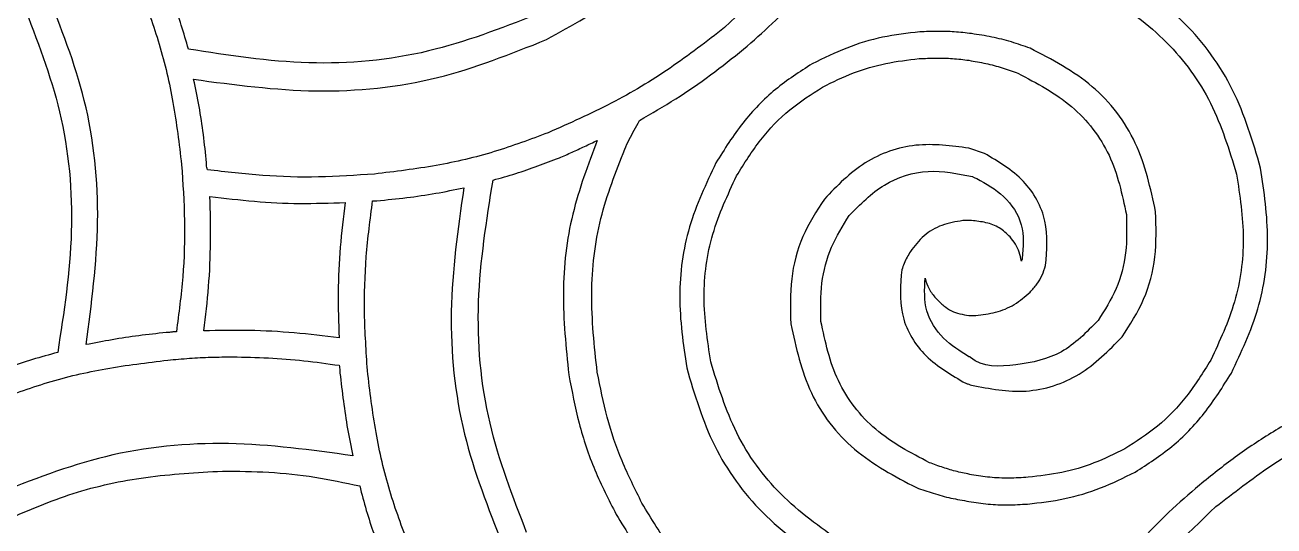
# Model space of a CAD drawing. Extents: x 0 to 371, y 0 to 260.
# Drawn here: x 242.17 to 280.58, y 122.12 to 137.5 of the extents above; entities that cross this region are included whole.
import ezdxf

# ---------------------------------------------------------------- set-up
doc = ezdxf.new("R2010")
doc.units = 0
doc.layers.add('Layer_1', color=7, linetype='CONTINUOUS')

msp = doc.modelspace()

# ---------------------------------------------------------------- linework, layer by layer
at = {"layer": 'Layer_1', "color": 7}
for points in [[(259.76812, 133.958438)], [(255.667078, 132.50323)], [(247.86187, 132.238647)], [(248.556917, 127.312333)], [(248.242208, 123.803503)]]:
    msp.add_lwpolyline(points, close=True, dxfattribs=at)
for points in [[(271.674375, 133.561563), (271.197913, 133.72021)], [(252.862082, 132.106355), (252.994374, 132.106355)], [(271.2775, 131.498123), (271.012917, 131.498123)], [(271.197913, 128.587706), (271.409792, 128.587706)]]:
    msp.add_lwpolyline(points, dxfattribs=at)
for points, knots in [([(270.059993, 147.637706), (269.577955, 146.277166), (268.644804, 143.643371), (266.509348, 140.124182), (264.607097, 138.306686), (263.683643, 137.424377)], [0, 0, 0, 0, 4.325923, 8.37432, 12.193811, 12.193811, 12.193811, 12.193811]), ([(271.224266, 143.56302), (272.073039, 143.457682), (273.762516, 143.248008), (276.161966, 142.363083), (278.105971, 141.208599), (279.591645, 139.920572), (280.692934, 138.644139), (281.556238, 137.305241), (282.20374, 135.944719), (282.668991, 134.59497), (282.852978, 133.660871), (282.945519, 133.191044)], [0, 0, 0, 0, 2.558872, 5.093419, 7.607343, 9.301488, 10.97074, 12.648543, 14.064415, 15.48266, 16.917874, 16.917874, 16.917874, 16.917874]), ([(258.206975, 137.054373), (258.994517, 137.493353), (260.557822, 138.364747), (262.629656, 140.06298), (263.759263, 141.412869), (264.318747, 142.081456)], [0, 0, 0, 0, 2.701851, 5.363294, 7.97507, 7.97507, 7.97507, 7.97507]), ([(264.266036, 136.762919), (264.563503, 137.019777), (265.164251, 137.538516), (266.001813, 138.399497), (266.519194, 139.018269), (266.779583, 139.329686)], [0, 0, 0, 0, 1.178675, 2.380387, 3.597991, 3.597991, 3.597991, 3.597991]), ([(280.167394, 133.111978), (279.925325, 133.929096), (279.442986, 135.55726), (277.902969, 137.673935), (276.508257, 138.667667), (275.801769, 139.17104)], [0, 0, 0, 0, 2.544261, 5.069616, 7.661989, 7.661989, 7.661989, 7.661989]), ([(247.200412, 136.762919), (247.128309, 137.007393), (246.985176, 137.492706), (246.747055, 138.207719), (246.572411, 138.674681), (246.485727, 138.906456)], [0, 0, 0, 0, 0.764624, 1.517877, 2.260203, 2.260203, 2.260203, 2.260203]), ([(244.051767, 127.68802), (244.219672, 128.941191), (244.553913, 131.435823), (244.177585, 135.168665), (243.273772, 137.435113), (242.834787, 138.535936)], [0, 0, 0, 0, 3.787454, 7.53952, 11.082994, 11.082994, 11.082994, 11.082994]), ([(245.718332, 138.588647), (245.9241, 138.03421), (246.343594, 136.903894), (246.762293, 135.100345), (246.912052, 133.854302), (246.988539, 133.217915)], [0, 0, 0, 0, 1.772931, 3.614432, 5.536675, 5.536675, 5.536675, 5.536675]), ([(275.431247, 138.456355), (276.072976, 137.992684), (277.340386, 137.076937), (278.746581, 135.149524), (279.199437, 133.668538), (279.426349, 132.92646)], [0, 0, 0, 0, 2.366487, 4.673791, 6.990992, 6.990992, 6.990992, 6.990992]), ([(242.120102, 138.139061), (242.542887, 137.053406), (243.414754, 134.814564), (243.749615, 131.132415), (243.369329, 128.680561), (243.178435, 127.449792)], [0, 0, 0, 0, 3.483767, 7.18423, 10.91404, 10.91404, 10.91404, 10.91404]), ([(257.889165, 137.821252), (256.799607, 137.398567), (254.558266, 136.529058), (250.87712, 136.19124), (248.429223, 136.571855), (247.200412, 136.762919)], [0, 0, 0, 0, 3.494783, 7.189148, 10.912982, 10.912982, 10.912982, 10.912982]), ([(263.683643, 137.424377), (263.1328, 136.998964), (262.026806, 136.144813), (260.208079, 135.059349), (258.91318, 134.486012), (258.259685, 134.196667)], [0, 0, 0, 0, 2.086879, 4.19008, 6.332929, 6.332929, 6.332929, 6.332929]), ([(269.69, 137.292085), (269.306138, 137.248362), (268.539996, 137.161097), (267.42448, 136.824003), (266.730943, 136.484036), (266.382708, 136.313333)], [0, 0, 0, 0, 1.157449, 2.310129, 3.4726, 3.4726, 3.4726, 3.4726]), ([(271.2775, 137.239375), (271.101349, 137.260657), (270.749927, 137.303116), (270.218956, 137.312922), (269.866325, 137.299031), (269.69, 137.292085)], [0, 0, 0, 0, 0.531999, 1.061341, 1.590741, 1.590741, 1.590741, 1.590741]), ([(273.076349, 136.78979), (272.886565, 136.85705), (272.501808, 136.99341), (271.900068, 137.145555), (271.486502, 137.207879), (271.2775, 137.239375)], [0, 0, 0, 0, 0.603872, 1.224257, 1.8581, 1.8581, 1.8581, 1.8581]), ([(247.359058, 135.836877), (248.612232, 135.669004), (251.106884, 135.334824), (254.839712, 135.711475), (257.106153, 136.615354), (258.206975, 137.054373)], [0, 0, 0, 0, 3.787442, 7.539534, 11.083053, 11.083053, 11.083053, 11.083053]), ([(261.064165, 134.567186), (261.439645, 134.785768), (262.18926, 135.222147), (263.260381, 135.954439), (263.931919, 136.49431), (264.266036, 136.762919)], [0, 0, 0, 0, 1.303173, 2.60168, 3.887479, 3.887479, 3.887479, 3.887479]), ([(276.93916, 131.762706), (276.782717, 132.48695), (276.471546, 133.9275), (275.068451, 135.758984), (273.746988, 136.44277), (273.076349, 136.78979)], [0, 0, 0, 0, 2.205182, 4.386197, 6.633614, 6.633614, 6.633614, 6.633614]), ([(266.699997, 135.599165), (267.012932, 135.75235), (267.635596, 136.057152), (268.636773, 136.350495), (269.321158, 136.431503), (269.663118, 136.47198)], [0, 0, 0, 0, 1.044083, 2.077466, 3.109444, 3.109444, 3.109444, 3.109444]), ([(269.663118, 136.47198), (269.836843, 136.478932), (270.180373, 136.49268), (270.693879, 136.483302), (271.030247, 136.44057), (271.197913, 136.41927)], [0, 0, 0, 0, 0.521619, 1.031471, 1.538189, 1.538189, 1.538189, 1.538189]), ([(271.197913, 136.41927), (271.371842, 136.389453), (271.716566, 136.330357), (272.221186, 136.198102), (272.544967, 136.080715), (272.705827, 136.022395)], [0, 0, 0, 0, 0.52926, 1.048985, 1.562131, 1.562131, 1.562131, 1.562131]), ([(266.382708, 136.313333), (265.994326, 136.064538), (265.203707, 135.558072), (264.199515, 134.51492), (263.682503, 133.690637), (263.41906, 133.270625)], [0, 0, 0, 0, 1.38048, 2.810204, 4.2956, 4.2956, 4.2956, 4.2956]), ([(272.705827, 136.022395), (273.281954, 135.719419), (274.418955, 135.12149), (275.641725, 133.551121), (275.907059, 132.306647), (276.04, 131.683125)], [0, 0, 0, 0, 1.939424, 3.827502, 5.723392, 5.723392, 5.723392, 5.723392]), ([(247.755933, 133.270625), (247.725964, 133.56127), (247.666266, 134.140218), (247.535465, 134.996971), (247.417473, 135.558753), (247.359058, 135.836877)], [0, 0, 0, 0, 0.876497, 1.745927, 2.598393, 2.598393, 2.598393, 2.598393]), ([(264.054163, 132.87375), (264.28954, 133.25158), (264.750821, 133.992033), (265.647016, 134.927641), (266.353822, 135.378397), (266.699997, 135.599165)], [0, 0, 0, 0, 1.333712, 2.613745, 3.842465, 3.842465, 3.842465, 3.842465]), ([(260.61458, 133.693855), (260.660555, 133.791243), (260.753258, 133.987615), (260.906279, 134.277235), (261.011391, 134.470269), (261.064165, 134.567186)], [0, 0, 0, 0, 0.323045, 0.65138, 0.982455, 0.982455, 0.982455, 0.982455]), ([(258.259685, 134.196667), (257.711536, 133.9907), (256.590415, 133.569439), (254.79487, 133.152409), (253.551366, 133.002923), (252.915308, 132.92646)], [0, 0, 0, 0, 1.75538, 3.590254, 5.511553, 5.511553, 5.511553, 5.511553]), ([(256.566249, 132.741458), (256.799974, 132.806151), (257.263075, 132.934333), (257.940502, 133.171233), (258.516676, 133.389956), (258.994861, 133.593271), (259.380442, 133.77531), (259.63811, 133.897026), (259.76812, 133.958438)], [0, 0, 0, 0, 0.727343, 1.441154, 2.15188, 2.576009, 2.999573, 3.430935, 3.430935, 3.430935, 3.430935]), ([(259.76812, 133.958438), (259.486921, 133.214095), (258.918712, 131.710023), (258.63666, 129.248963), (258.807599, 127.60202), (258.894788, 126.761978)], [0, 0, 0, 0, 2.380805, 4.810817, 7.340637, 7.340637, 7.340637, 7.340637]), ([(259.76812, 126.841044), (259.680849, 127.645431), (259.510123, 129.219032), (259.784655, 131.566482), (260.340387, 132.991009), (260.61458, 133.693855)], [0, 0, 0, 0, 2.423407, 4.740849, 6.997814, 6.997814, 6.997814, 6.997814]), ([(271.197913, 133.72021), (270.654253, 133.793107), (269.560972, 133.939699), (267.922281, 133.370247), (267.144819, 132.565474), (266.752702, 132.159581)], [0, 0, 0, 0, 1.631158, 3.280195, 4.958221, 4.958221, 4.958221, 4.958221]), ([(247.782289, 133.058752), (247.775215, 133.082768), (247.761808, 133.128289), (247.755815, 133.199908), (247.755893, 133.246443), (247.755933, 133.270625)], [0, 0, 0, 0, 0.074913, 0.141994, 0.21457, 0.21457, 0.21457, 0.21457]), ([(263.41906, 133.270625), (263.115299, 132.626705), (262.504031, 131.330927), (262.202565, 129.146123), (262.412911, 127.703491), (262.519374, 126.973335)], [0, 0, 0, 0, 2.127754, 4.281735, 6.489169, 6.489169, 6.489169, 6.489169]), ([(273.552811, 130.12198), (273.592956, 130.579984), (273.674231, 131.507213), (272.935351, 132.820973), (272.103109, 133.309761), (271.674375, 133.561563)], [0, 0, 0, 0, 1.356337, 2.745906, 4.222352, 4.222352, 4.222352, 4.222352]), ([(246.988539, 133.217915), (247.027312, 132.643371), (247.104696, 131.496712), (247.053109, 129.777835), (246.90402, 128.6471), (246.829892, 128.084895)], [0, 0, 0, 0, 1.726973, 3.446647, 5.14719, 5.14719, 5.14719, 5.14719]), ([(252.915308, 132.92646), (252.342701, 132.887575), (251.199998, 132.809976), (249.482258, 132.857672), (248.348572, 132.991769), (247.782289, 133.058752)], [0, 0, 0, 0, 1.72115, 3.434751, 5.14497, 5.14497, 5.14497, 5.14497]), ([(267.520099, 131.65677), (267.856498, 131.999147), (268.523851, 132.678358), (269.933916, 133.130511), (270.850661, 132.941053), (271.303852, 132.847395)], [0, 0, 0, 0, 1.427193, 2.831282, 4.203987, 4.203987, 4.203987, 4.203987]), ([(279.426349, 132.92646), (279.527558, 132.266141), (279.727711, 130.960294), (279.455801, 128.977761), (278.906182, 127.798541), (278.632599, 127.211563)], [0, 0, 0, 0, 1.997914, 3.95108, 5.886882, 5.886882, 5.886882, 5.886882]), ([(279.267705, 126.814688), (279.571466, 127.458609), (280.182734, 128.754386), (280.484203, 130.93919), (280.273856, 132.381822), (280.167394, 133.111978)], [0, 0, 0, 0, 2.127754, 4.281735, 6.489169, 6.489169, 6.489169, 6.489169]), ([(252.994374, 132.106355), (253.3001, 132.136198), (253.905314, 132.195276), (254.797531, 132.326309), (255.379748, 132.444769), (255.667078, 132.50323)], [0, 0, 0, 0, 0.92147, 1.82414, 2.703682, 2.703682, 2.703682, 2.703682]), ([(255.667078, 132.50323), (255.48647, 131.241141), (255.126798, 128.727741), (255.512159, 124.958253), (256.417267, 122.665202), (256.857703, 121.549377)], [0, 0, 0, 0, 3.817741, 7.602876, 11.19059, 11.19059, 11.19059, 11.19059]), ([(257.598227, 121.919897), (257.1702, 123.022584), (256.288893, 125.293021), (255.9687, 129.023116), (256.366684, 131.499637), (256.566249, 132.741458)], [0, 0, 0, 0, 3.536436, 7.28153, 11.048228, 11.048228, 11.048228, 11.048228]), ([(263.260413, 127.158853), (263.159204, 127.819172), (262.959052, 129.12502), (263.230962, 131.107553), (263.780581, 132.286772), (264.054163, 132.87375)], [0, 0, 0, 0, 1.997914, 3.95108, 5.886882, 5.886882, 5.886882, 5.886882]), ([(271.303852, 132.847395), (271.314982, 132.840122), (271.33965, 132.824001), (271.387243, 132.814843), (271.419082, 132.801382), (271.436144, 132.794169)], [0, 0, 0, 0, 0.039542, 0.087642, 0.143182, 0.143182, 0.143182, 0.143182]), ([(271.436144, 132.794169), (271.727424, 132.628941), (272.314653, 132.295838), (272.921758, 131.386488), (272.866195, 130.687209), (272.838118, 130.333853)], [0, 0, 0, 0, 1.000362, 2.016763, 3.055001, 3.055001, 3.055001, 3.055001]), ([(247.676352, 128.11125), (247.729402, 128.563457), (247.835948, 129.471678), (247.89335, 130.850779), (247.872405, 131.774196), (247.86187, 132.238647)], [0, 0, 0, 0, 1.365589, 2.742677, 4.136221, 4.136221, 4.136221, 4.136221]), ([(247.86187, 132.238647), (248.316326, 132.184032), (249.230876, 132.074126), (250.618963, 132.005701), (251.548897, 132.037623), (252.015622, 132.053645)], [0, 0, 0, 0, 1.372992, 2.763011, 4.163579, 4.163579, 4.163579, 4.163579]), ([(266.752702, 132.159581), (266.510698, 131.785822), (266.023868, 131.033944), (265.682296, 129.696172), (265.708146, 128.785025), (265.72125, 128.323123)], [0, 0, 0, 0, 1.329543, 2.674589, 4.057533, 4.057533, 4.057533, 4.057533]), ([(252.015622, 132.053645), (251.961075, 131.595218), (251.851998, 130.678505), (251.782522, 129.290346), (251.814547, 128.364192), (251.83062, 127.899377)], [0, 0, 0, 0, 1.384816, 2.769211, 4.164034, 4.164034, 4.164034, 4.164034]), ([(252.703435, 126.89427), (252.664661, 127.477612), (252.587275, 128.641851), (252.638875, 130.386963), (252.787955, 131.535343), (252.862082, 132.106355)], [0, 0, 0, 0, 1.753317, 3.499288, 5.226039, 5.226039, 5.226039, 5.226039]), ([(275.907708, 127.926248), (276.149712, 128.300008), (276.636542, 129.051885), (276.978114, 130.389658), (276.952264, 131.300804), (276.93916, 131.762706)], [0, 0, 0, 0, 1.329543, 2.674589, 4.057533, 4.057533, 4.057533, 4.057533]), ([(266.647292, 128.402188), (266.639494, 128.794355), (266.62411, 129.568091), (266.922679, 130.696098), (267.322248, 131.338618), (267.520099, 131.65677)], [0, 0, 0, 0, 1.173483, 2.315255, 3.43515, 3.43515, 3.43515, 3.43515]), ([(271.012917, 131.498123), (270.793186, 131.462669), (270.362969, 131.393252), (269.78638, 131.056939), (269.527962, 130.715978), (269.398535, 130.54521)], [0, 0, 0, 0, 0.664339, 1.300731, 1.939269, 1.939269, 1.939269, 1.939269]), ([(272.468125, 130.995311), (272.361012, 131.096148), (272.146426, 131.29816), (271.720314, 131.450952), (271.426207, 131.482282), (271.2775, 131.498123)], [0, 0, 0, 0, 0.437287, 0.876048, 1.324793, 1.324793, 1.324793, 1.324793]), ([(276.04, 131.683125), (276.049428, 131.29122), (276.068019, 130.518437), (275.778922, 129.38512), (275.369871, 128.74603), (275.166663, 128.428544)], [0, 0, 0, 0, 1.173339, 2.313662, 3.439382, 3.439382, 3.439382, 3.439382]), ([(272.811766, 130.254272), (272.791139, 130.346646), (272.750897, 130.526869), (272.63637, 130.780755), (272.524438, 130.923498), (272.468125, 130.995311)], [0, 0, 0, 0, 0.283586, 0.553273, 0.826327, 0.826327, 0.826327, 0.826327]), ([(269.398535, 130.54521), (269.362945, 130.487975), (269.290016, 130.370693), (269.19947, 130.185187), (269.15547, 130.053897), (269.133952, 129.989688)], [0, 0, 0, 0, 0.202151, 0.414237, 0.617239, 0.617239, 0.617239, 0.617239]), ([(272.838118, 130.333853), (272.83638, 130.32482), (272.832772, 130.306075), (272.817112, 130.28205), (272.813504, 130.263305), (272.811766, 130.254272)], [0, 0, 0, 0, 0.027378, 0.056811, 0.084189, 0.084189, 0.084189, 0.084189]), ([(269.133952, 129.989688), (269.093846, 129.531675), (269.012648, 128.604386), (269.751845, 127.290712), (270.584151, 126.801912), (271.012917, 126.550105)], [0, 0, 0, 0, 1.356338, 2.74603, 4.222587, 4.222587, 4.222587, 4.222587]), ([(273.076349, 129.301875), (273.149907, 129.382072), (273.294419, 129.539627), (273.459132, 129.817878), (273.521439, 130.02014), (273.552811, 130.12198)], [0, 0, 0, 0, 0.326005, 0.64047, 0.959377, 0.959377, 0.959377, 0.959377]), ([(271.197913, 127.3175), (270.923861, 127.488732), (270.369962, 127.834817), (269.799563, 128.712699), (269.83223, 129.386536), (269.848644, 129.725105)], [0, 0, 0, 0, 0.966041, 1.952506, 2.948682, 2.948682, 2.948682, 2.948682]), ([(269.848644, 129.725105), (269.885437, 129.613977), (269.959051, 129.391638), (270.17042, 129.107931), (270.344188, 128.954747), (270.430516, 128.878645)], [0, 0, 0, 0, 0.349322, 0.698903, 1.044037, 1.044037, 1.044037, 1.044037]), ([(271.409792, 128.587706), (271.614247, 128.610861), (272.02463, 128.657338), (272.609689, 128.892868), (272.921212, 129.165904), (273.076349, 129.301875)], [0, 0, 0, 0, 0.616136, 1.236711, 1.852334, 1.852334, 1.852334, 1.852334]), ([(270.430516, 128.878645), (270.504281, 128.823869), (270.651762, 128.714353), (270.918774, 128.623638), (271.103659, 128.599839), (271.197913, 128.587706)], [0, 0, 0, 0, 0.27424, 0.548293, 0.833305, 0.833305, 0.833305, 0.833305]), ([(265.72125, 128.323123), (265.879656, 127.598619), (266.194868, 126.15692), (267.602147, 124.332176), (268.918182, 123.644158), (269.584061, 123.29604)], [0, 0, 0, 0, 2.206856, 4.391447, 6.628865, 6.628865, 6.628865, 6.628865]), ([(269.980936, 124.062919), (269.404843, 124.365888), (268.267922, 124.963799), (267.045437, 126.534257), (266.780192, 127.778676), (266.647292, 128.402188)], [0, 0, 0, 0, 1.939307, 3.82723, 5.723081, 5.723081, 5.723081, 5.723081]), ([(275.166663, 128.428544), (274.812041, 128.065836), (274.109068, 127.346836), (272.701265, 127.031965), (271.596083, 126.978884), (271.239747, 127.300943), (271.223062, 127.312729), (271.206634, 127.315846), (271.197913, 127.3175)], [0, 0, 0, 0, 1.479969, 2.93376, 4.343007, 4.353365, 4.376627, 4.402953, 4.402953, 4.402953, 4.402953]), ([(246.512082, 128.05854), (246.23255, 128.028745), (245.678011, 127.969639), (244.857769, 127.842591), (244.318971, 127.739263), (244.051767, 127.68802)], [0, 0, 0, 0, 0.843256, 1.67286, 2.489061, 2.489061, 2.489061, 2.489061]), ([(246.829892, 128.084895), (246.794528, 128.083259), (246.723599, 128.079977), (246.618375, 128.063457), (246.547446, 128.060176), (246.512082, 128.05854)], [0, 0, 0, 0, 0.106134, 0.212873, 0.319007, 0.319007, 0.319007, 0.319007]), ([(251.83062, 127.899377), (251.372159, 127.954011), (250.455299, 128.063272), (249.067702, 128.137962), (248.141227, 128.120175), (247.676352, 128.11125)], [0, 0, 0, 0, 1.384932, 2.76968, 4.164246, 4.164246, 4.164246, 4.164246]), ([(271.2775, 126.444169), (271.83537, 126.335867), (272.959091, 126.117714), (274.680208, 126.676654), (275.495525, 127.506646), (275.907708, 127.926248)], [0, 0, 0, 0, 1.68633, 3.396788, 5.145645, 5.145645, 5.145645, 5.145645]), ([(243.178435, 127.449792), (242.918851, 127.377882), (242.406496, 127.235951), (241.65498, 126.991588), (241.170027, 126.80253), (240.929477, 126.708752)], [0, 0, 0, 0, 0.808048, 1.594884, 2.369315, 2.369315, 2.369315, 2.369315]), ([(241.19406, 125.941873), (241.748539, 126.14761), (242.878973, 126.567053), (244.682735, 126.985398), (245.928881, 127.135105), (246.565308, 127.211563)], [0, 0, 0, 0, 1.773013, 3.614699, 5.537056, 5.537056, 5.537056, 5.537056]), ([(246.565308, 127.211563), (246.786744, 127.232226), (247.228879, 127.273482), (247.893325, 127.306482), (248.335944, 127.310384), (248.556917, 127.312333)], [0, 0, 0, 0, 0.667143, 1.332067, 1.994975, 1.994975, 1.994975, 1.994975]), ([(248.556917, 127.312333), (248.923812, 127.305871), (249.655951, 127.292978), (250.74885, 127.203974), (251.470619, 127.103187), (251.83062, 127.052917)], [0, 0, 0, 0, 1.10067, 2.196389, 3.286756, 3.286756, 3.286756, 3.286756]), ([(267.255516, 121.628958), (266.613148, 122.08803), (265.341222, 122.997016), (263.940661, 124.931037), (263.48751, 126.415111), (263.260413, 127.158853)], [0, 0, 0, 0, 2.359117, 4.671186, 6.993906, 6.993906, 6.993906, 6.993906]), ([(278.632599, 127.211563), (278.397229, 126.83377), (277.935975, 126.093409), (277.039699, 125.158047), (276.332934, 124.707392), (275.986766, 124.486665)], [0, 0, 0, 0, 1.333601, 2.613455, 3.8421, 3.8421, 3.8421, 3.8421]), ([(251.83062, 127.052917), (251.837727, 127.026609), (251.851781, 126.974585), (251.856828, 126.89415), (251.856926, 126.841142), (251.856975, 126.814688)], [0, 0, 0, 0, 0.081549, 0.161265, 0.240673, 0.240673, 0.240673, 0.240673]), ([(251.856975, 126.814688), (251.892312, 126.526499), (251.962372, 125.955112), (252.082872, 125.105999), (252.197112, 124.550622), (252.25385, 124.274792)], [0, 0, 0, 0, 0.871097, 1.727099, 2.571721, 2.571721, 2.571721, 2.571721]), ([(253.973642, 121.523022), (253.767871, 122.077503), (253.34836, 123.207944), (252.929696, 125.011672), (252.779925, 126.257839), (252.703435, 126.89427)], [0, 0, 0, 0, 1.773057, 3.6148, 5.537175, 5.537175, 5.537175, 5.537175]), ([(258.894788, 126.761978), (258.989901, 126.263575), (259.179662, 125.269196), (259.661669, 123.824478), (260.120618, 122.924979), (260.349997, 122.475419)], [0, 0, 0, 0, 1.521336, 3.035266, 4.547924, 4.547924, 4.547924, 4.547924]), ([(261.143747, 122.819583), (260.930643, 123.246968), (260.506475, 124.097646), (260.048323, 125.450326), (259.861519, 126.377481), (259.76812, 126.841044)], [0, 0, 0, 0, 1.431634, 2.849563, 4.267399, 4.267399, 4.267399, 4.267399]), ([(262.519374, 126.973335), (262.761436, 126.156256), (263.243754, 124.528194), (264.783847, 122.411745), (266.178512, 121.41812), (266.884993, 120.91479)], [0, 0, 0, 0, 2.544134, 5.069287, 7.661575, 7.661575, 7.661575, 7.661575]), ([(276.304583, 123.77198), (276.692927, 124.02077), (277.483452, 124.527213), (278.487386, 125.570446), (279.004302, 126.394684), (279.267705, 126.814688)], [0, 0, 0, 0, 1.380368, 2.809915, 4.295235, 4.295235, 4.295235, 4.295235]), ([(271.012917, 126.550105), (271.041222, 126.534091), (271.098023, 126.501956), (271.188916, 126.472239), (271.248762, 126.453275), (271.2775, 126.444169)], [0, 0, 0, 0, 0.097318, 0.195289, 0.285792, 0.285792, 0.285792, 0.285792]), ([(281.781246, 125.73), (281.37104, 125.495612), (280.553686, 125.028584), (279.378519, 124.252706), (278.651069, 123.666772), (278.288958, 123.375105)], [0, 0, 0, 0, 1.417278, 2.823986, 4.218266, 4.218266, 4.218266, 4.218266]), ([(278.791243, 122.713647), (279.342091, 123.139094), (280.448109, 123.993325), (282.266766, 125.079075), (283.5617, 125.652492), (284.215201, 125.941873)], [0, 0, 0, 0, 2.086959, 4.190287, 6.333192, 6.333192, 6.333192, 6.333192]), ([(252.25385, 124.274792), (250.983227, 124.449837), (248.454542, 124.798198), (244.668662, 124.426632), (242.365878, 123.523075), (241.247287, 123.084167)], [0, 0, 0, 0, 3.841877, 7.645771, 11.238943, 11.238943, 11.238943, 11.238943]), ([(275.986766, 124.486665), (275.675804, 124.33349), (275.057166, 124.028758), (274.056303, 123.732864), (273.369612, 123.653379), (273.023644, 123.613333)], [0, 0, 0, 0, 1.038789, 2.066601, 3.110235, 3.110235, 3.110235, 3.110235]), ([(271.2775, 123.692915), (271.12965, 123.722689), (270.835312, 123.781964), (270.403306, 123.910083), (270.121892, 124.011913), (269.980936, 124.062919)], [0, 0, 0, 0, 0.45227, 0.900369, 1.350057, 1.350057, 1.350057, 1.350057]), ([(241.617291, 122.316772), (242.28791, 122.603814), (243.662571, 123.192204), (245.906768, 123.675618), (247.456452, 123.760476), (248.242208, 123.803503)], [0, 0, 0, 0, 2.184858, 4.4786, 6.83788, 6.83788, 6.83788, 6.83788]), ([(248.242208, 123.803503), (248.718043, 123.799248), (249.668108, 123.790752), (251.082675, 123.641875), (252.00594, 123.446124), (252.465207, 123.34875)], [0, 0, 0, 0, 1.427129, 2.849442, 4.257254, 4.257254, 4.257254, 4.257254]), ([(273.023644, 123.613333), (272.823861, 123.600966), (272.430166, 123.576594), (271.844778, 123.602041), (271.465203, 123.662846), (271.2775, 123.692915)], [0, 0, 0, 0, 0.600276, 1.182914, 1.752892, 1.752892, 1.752892, 1.752892]), ([(272.997292, 122.793228), (273.381153, 122.836951), (274.147295, 122.924216), (275.262811, 123.26131), (275.956348, 123.601278), (276.304583, 123.77198)], [0, 0, 0, 0, 1.157449, 2.310129, 3.4726, 3.4726, 3.4726, 3.4726]), ([(252.465207, 123.34875), (252.530064, 123.097776), (252.658273, 122.601652), (252.897563, 121.877274), (253.086204, 121.410963), (253.179892, 121.179373)], [0, 0, 0, 0, 0.777527, 1.537008, 2.286358, 2.286358, 2.286358, 2.286358]), ([(269.584061, 123.29604), (269.756176, 123.235859), (270.104821, 123.113954), (270.643191, 122.967247), (271.01275, 122.903989), (271.197913, 122.872294)], [0, 0, 0, 0, 0.546955, 1.107935, 1.671252, 1.671252, 1.671252, 1.671252]), ([(278.288958, 123.375105), (277.969376, 123.101608), (277.328662, 122.553285), (276.44978, 121.635619), (275.912627, 120.979431), (275.643125, 120.650206)], [0, 0, 0, 0, 1.261331, 2.528783, 3.804996, 3.804996, 3.804996, 3.804996]), ([(284.215201, 123.057812), (283.429351, 122.619032), (281.869277, 121.747964), (279.803774, 120.043964), (278.667536, 118.698638), (278.103432, 118.030728)], [0, 0, 0, 0, 2.696804, 5.35371, 7.973322, 7.973322, 7.973322, 7.973322]), ([(264.424683, 119.035835), (263.986918, 119.393754), (263.117778, 120.104366), (262.012832, 121.385496), (261.433925, 122.340757), (261.143747, 122.819583)], [0, 0, 0, 0, 1.694336, 3.363942, 5.041931, 5.041931, 5.041931, 5.041931]), ([(271.197913, 122.872294), (271.394154, 122.842295), (271.788968, 122.781942), (272.391944, 122.756248), (272.794861, 122.780862), (272.997292, 122.793228)], [0, 0, 0, 0, 0.595283, 1.197641, 1.805837, 1.805837, 1.805837, 1.805837]), ([(272.414891, 112.500834), (272.896922, 113.861334), (273.830049, 116.495023), (275.965578, 120.013999), (277.867794, 121.831381), (278.791243, 122.713647)], [0, 0, 0, 0, 4.325799, 8.373985, 12.193381, 12.193381, 12.193381, 12.193381]), ([(260.349997, 122.475419), (260.661335, 121.962861), (261.282896, 120.93958), (262.476444, 119.577345), (263.403133, 118.812328), (263.869161, 118.427603)], [0, 0, 0, 0, 1.796894, 3.587356, 5.398685, 5.398685, 5.398685, 5.398685]), ([(278.791243, 117.554272), (279.32375, 118.194436), (280.397601, 119.485386), (282.379338, 121.093153), (283.864757, 121.924748), (284.612076, 122.343127)], [0, 0, 0, 0, 2.494016, 5.029417, 7.596492, 7.596492, 7.596492, 7.596492])]:
    msp.add_open_spline(points, degree=3, knots=knots, dxfattribs=at)

doc.saveas('drawing.dxf')
